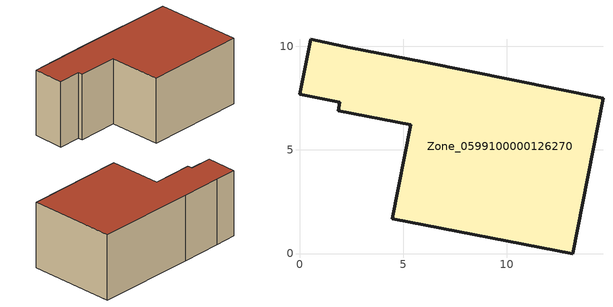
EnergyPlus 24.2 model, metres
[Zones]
Zone_0599100000126270
 floor ground (C_G): 13.2,0 4.47,1.69 5.36,6.22 1.87,6.9 1.94,7.32 0,7.69 0.55,10.34 2.44,9.94 5.94,9.27 14.65,7.5 z0
 wall outside (C_F): 5.94,9.27 2.44,9.94 0.55,10.34 0,7.69 1.94,7.32 1.87,6.9 5.36,6.22 4.47,1.69 13.2,0 14.65,7.5 5.94,9.27 z0:5.84
 roof outside (C_R): 13.2,0 14.65,7.5 5.94,9.27 2.44,9.94 0.55,10.34 0,7.69 1.94,7.32 1.87,6.9 5.36,6.22 4.47,1.69 z5.84
[BUILDING]
Pand.0599100000126270: North Axis=0; Terrain=City; Loads Convergence Tolerance Value=0.04; Temperature Convergence Tolerance Value=0.4; Solar Distribution=FullExterior; Maximum Number of Warmup Days=25; Minimum Number of Warmup Days=1
[Site:Location]
Rotterdam.The.Hague.AP_ZH_NLD Design_Conditions: Latitude=51.96; Longitude=4.45; Time Zone=1; Elevation=-4.5
[SITE:GROUNDTEMPERATURE:BUILDINGSURFACE]
18, 18, 18, 18, 18, 18, 18, 18, 18, 18, 18, 18
[MATERIAL] Thermal Absorptance=0.9; Solar Absorptance=0.7; Visible Absorptance=0.7
Name | Roughness | Thickness | Conductivity | Density | Specific Heat
G.TI.1946-1964 | MediumSmooth | 0.15 | 1 | 540 | 1210
F.TI.1946-1964 | Rough | 0.3 | 0.857143 | 1920 | 840
R.TI.1946-1964 | MediumRough | 0.2 | 0.277778 | 1500 | 1000
[CONSTRUCTION]
C_G: G.TI.1946-1964
C_F: F.TI.1946-1964
C_R: R.TI.1946-1964
[ZONE]
Zone_0599100000126270: Type=1; Multiplier=1; Ceiling Height=Autocalculate; Volume=Autocalculate; Floor Area=autocalculate; Part of Total Floor Area=Yes
[ZONEINFILTRATION:DESIGNFLOWRATE]
Infil_Zone_0599100000126270: Zone or ZoneList or Space or SpaceList=Zone_0599100000126270; Schedule=AlwaysOn; Design Flow Rate Calculation Method=Flow/Area; Flow Rate per Floor Area=0.003; Constant Term Coefficient=1; Temperature Term Coefficient=0; Velocity Term Coefficient=0; Velocity Squared Term Coefficient=0
[HVACTEMPLATE:ZONE:IDEALLOADSAIRSYSTEM]
Zone_0599100000126270: Maximum Heating Supply Air Temperature=50; Minimum Cooling Supply Air Temperature=13; Maximum Heating Supply Air Humidity Ratio=0.0156; Minimum Cooling Supply Air Humidity Ratio=0.0077; Heating Limit=NoLimit; Cooling Limit=NoLimit; Dehumidification Control Type=ConstantSensibleHeatRatio; Cooling Sensible Heat Ratio=0.7; Dehumidification Setpoint=60; Humidification Control Type=None; Humidification Setpoint=30; Outdoor Air Method=None; Outdoor Air Flow Rate per Person=0.00944; Outdoor Air Flow Rate per Zone Floor Area=0; Outdoor Air Flow Rate per Zone=0; Demand Controlled Ventilation Type=None; Outdoor Air Economizer Type=NoEconomizer; Heat Recovery Type=None; Sensible Heat Recovery Effectiveness=0.7; Latent Heat Recovery Effectiveness=0.65
[ZONECONTROL:THERMOSTAT]
ThermostatControl_Zone_0599100000126270: Zone or ZoneList=Zone_0599100000126270; Control Type Schedule=DualSetpointControlType; Control 1=Thermostat_Zone_0599100000126270; Temperature Difference Between Cutout And Setpoint=0
[THERMOSTATSETPOINT:DUALSETPOINT]
Thermostat_Zone_0599100000126270: Heating Setpoint Temperature Schedule=HeatingSetpoint_Zone_0599100000126270; Cooling Setpoint Temperature Schedule=CoolingSetpoint_Zone_0599100000126270
[SCHEDULE:COMPACT]
HeatingSetpoint_Zone_0599100000126270: Through: 12/31, For: AllDays, Until: 24:00, 21
CoolingSetpoint_Zone_0599100000126270: Through: 12/31, For: AllDays, Until: 24:00, 24
DualSetpointControlType: Through: 12/31, For: AllDays, Until: 24:00, 4
AlwaysOn: Through: 12/31, For: AllDays, Until: 24:00, 1
